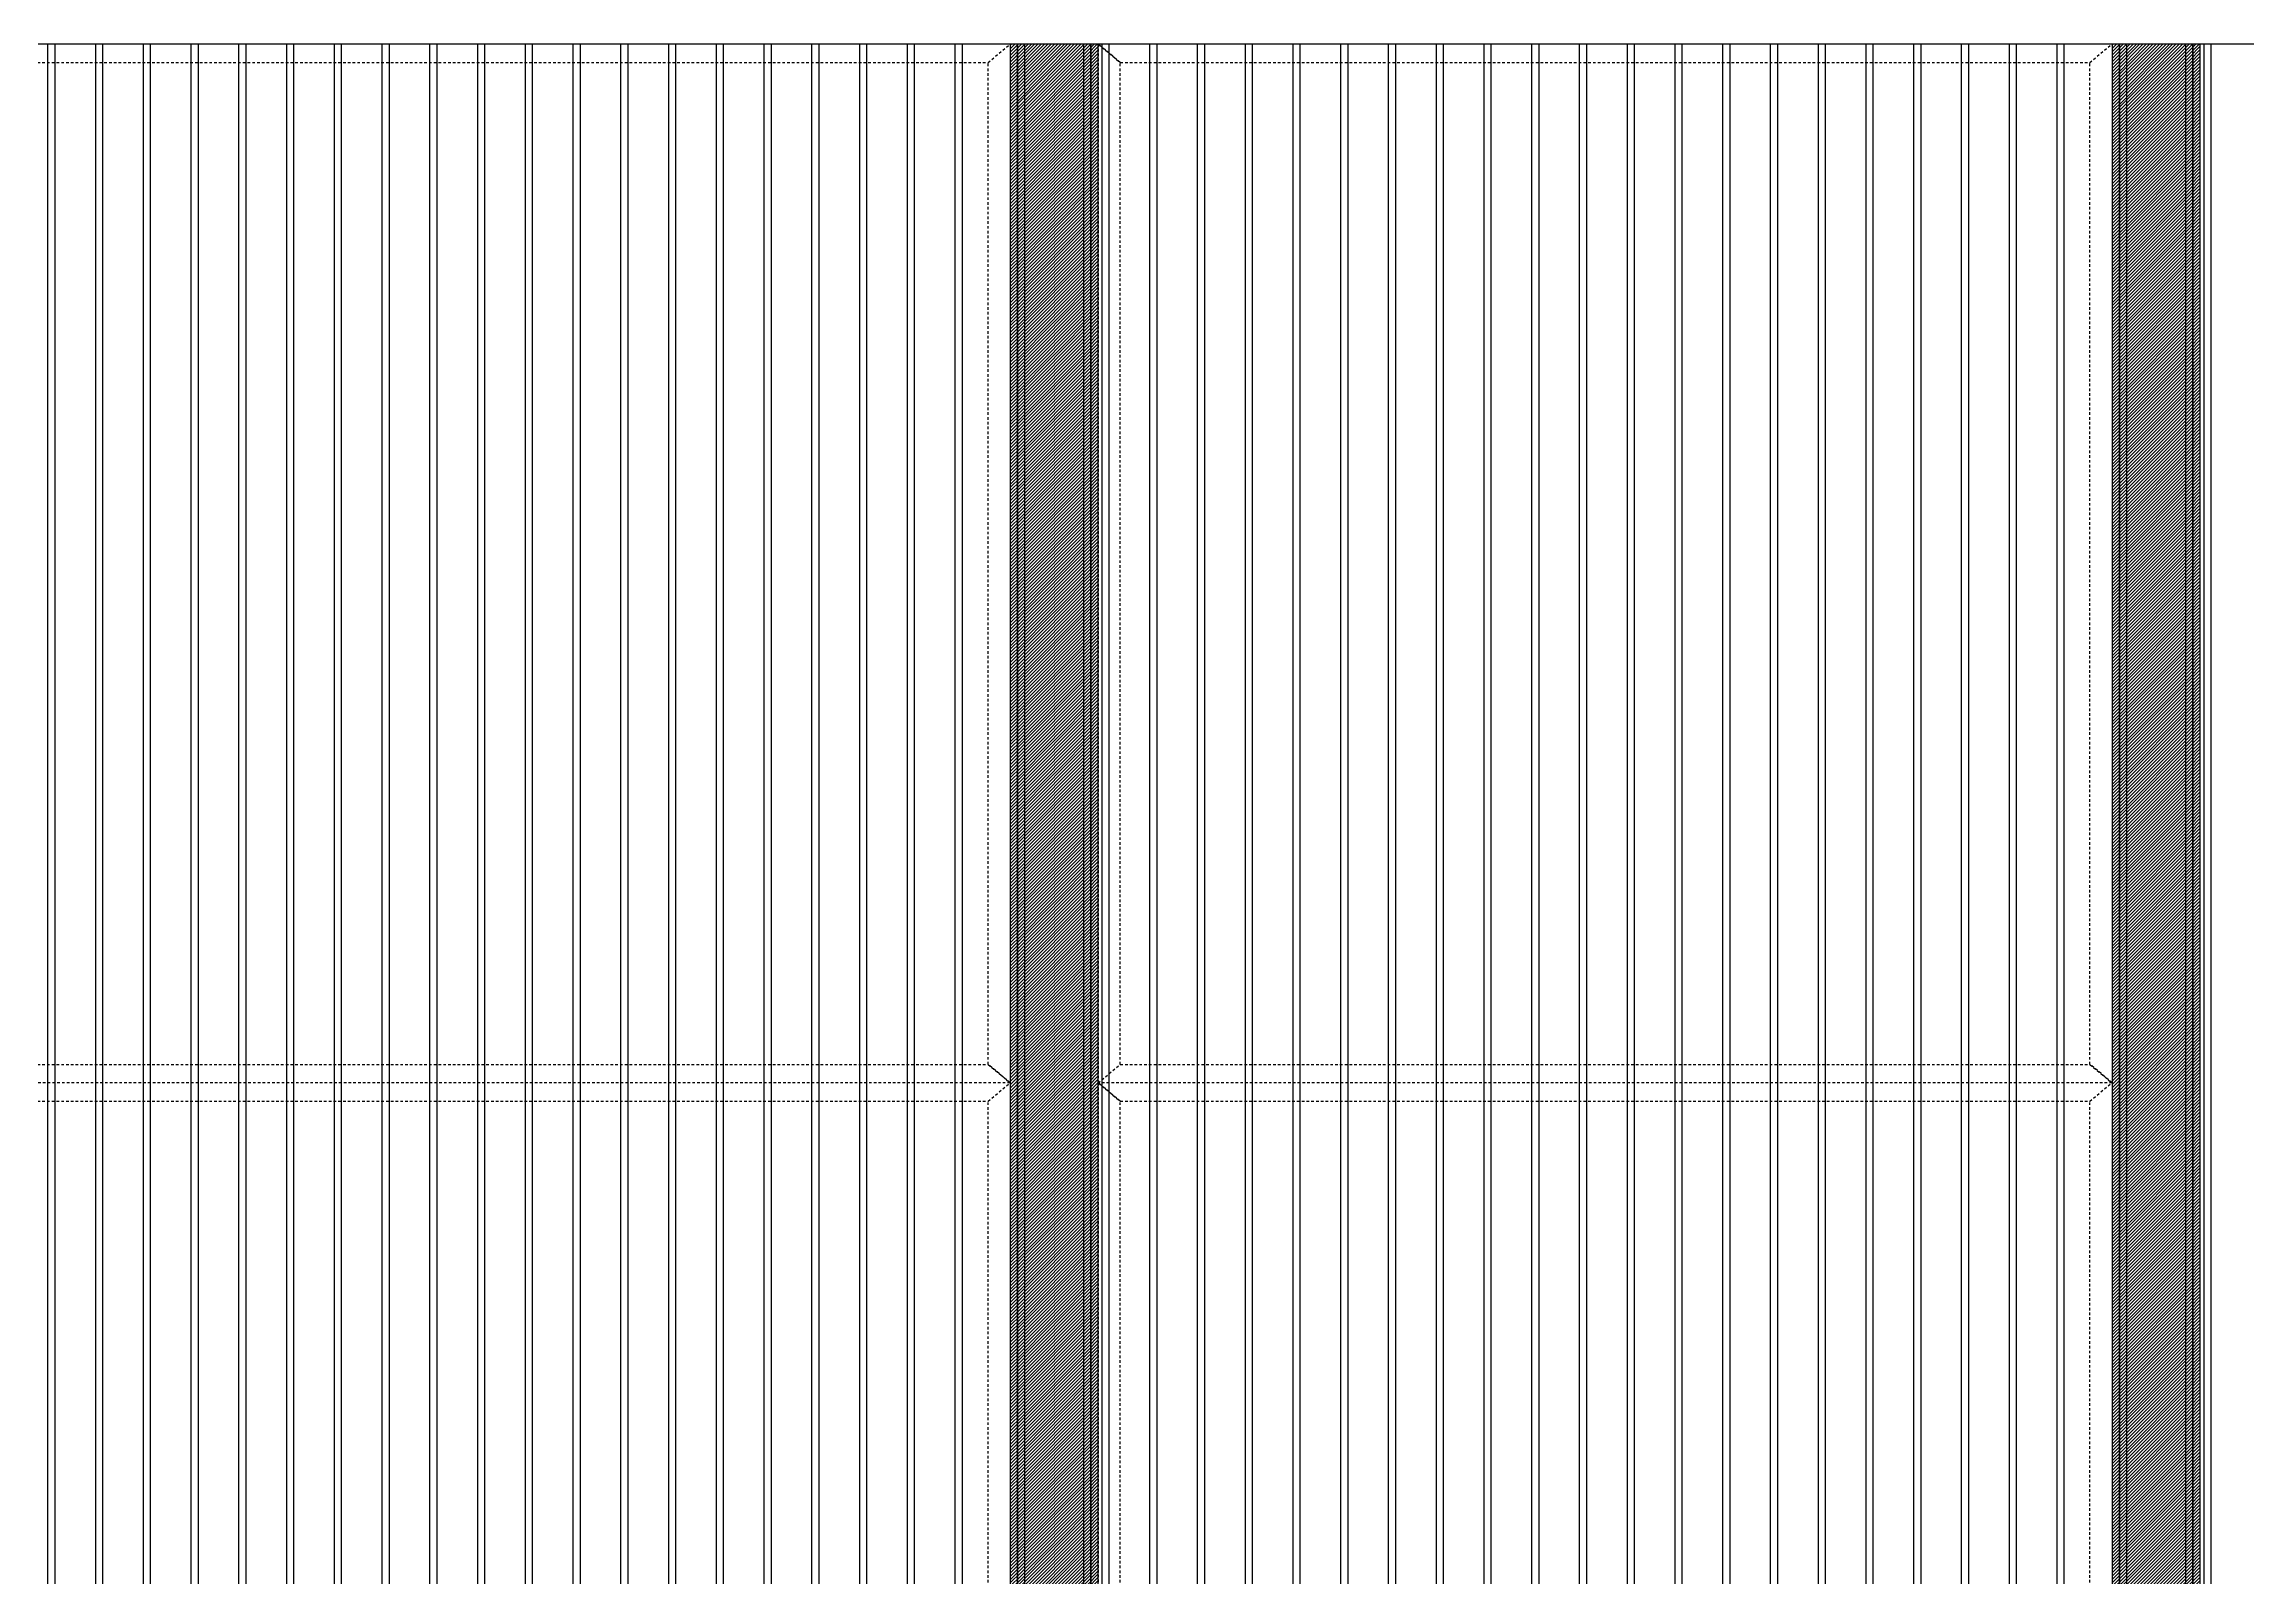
# Model space of a CAD drawing. Header units: millimetres. Extents: x 652937 to 1670132, y 1473552 to 2851037.
# Drawn here: x 824586 to 827586, y 1524853 to 1526940 of the extents above; entities that cross this region are included whole.
import ezdxf
from ezdxf.xclip import XClip

# ---------------------------------------------------------------- set-up
doc = ezdxf.new("R2010")
doc.units = ezdxf.units.MM
doc.header["$XCLIPFRAME"] = 0
for name, pattern in [('TA_GL_005.00000', [13.75, 5, -1.25, 1.25, -1.25, 5]), ('TA_HL_001.00000', [6.5, 3.55, -2.95]), ('XKITLINE00', [0]), ('XKITLINE02', [4, 2, -2])]:
    doc.linetypes.add(name, pattern=pattern)
doc.layers.get('Defpoints').update_dxf_attribs({"color": 255})
doc.layers.add('000 - 0_HIDE_OBJ_FRAMING_DEF_SUB', color=1, linetype='Continuous', plot=False)
for name, color, linetype in [('000 - 0_SYM_DWG_GRIDLINE_MAIN_COLOR_251', 251, 'Continuous'), ('010 - ASPG_EXTR_MAIN_COLOR_2', 2, 'Continuous'), ('010 - ASPG_EXTR_WIPEOUT_', 250, 'Continuous'), ('010 - ASPG_FRAMING_MAIN_COLOR_1', 3, 'Continuous'), ('010 - ASPG_FRAMING_SUB_COLOR_2', 1, 'Continuous'), ('010 - ASPG_FRAMING_SUB_COLOR_3', 251, 'Continuous'), ('S-DIM', 7, 'Continuous')]:
    doc.layers.add(name, color=color, linetype=linetype)
doc.layers.add('000_AREA_ASPG_AREA_HATCH_', color=7, linetype='Continuous', true_color=0xff8700, plot=False)
doc.layers.add('000_AREA_ASPG_AREA_MAIN_COLOR_1', color=7, linetype='Continuous', true_color=0xff8700, plot=False)
for name, color, linetype, lineweight in [('A-230-M_FLOOR', 2, 'Continuous', 25), ('Bolt', 7, 'Continuous', 0), ('Part', 2, 'Continuous', 0)]:
    doc.layers.add(name, color=color, linetype=linetype, lineweight=lineweight)
doc.styles.add('Arial', font='arial.ttf')
doc.styles.add('TA', font='', dxfattribs={"height": 4.5})
doc.styles.get('TA').set_extended_font_data('Cordia New')
doc.dimstyles.new('Dim 40 - Cen', dxfattribs={"dimscale": 0.04, "dimtxt": 3, "dimasz": 1, "dimexe": 0, "dimexo": 1, "dimgap": 1.5, "dimtad": 1, "dimdec": 0, "dimlfac": 1000, "dimzin": 1, "dimdsep": 46, "dimtxsty": 'Arial', "dimblk": 'CEN1', "dimcen": 0.09, "dimclrd": 1, "dimclre": 49, "dimclrt": 3, "dimadec": 0, "dimazin": 0, "dimtfac": 1, "dimtdec": 0, "dimtix": 1, "dimtofl": 0, "dimtmove": 2, "dimatfit": 3, "dimfxl": 1, "dimtfill": 1, "dimtolj": 1, "dimtzin": 0, "dimarcsym": 1})

# ---------------------------------------------------------------- blocks, each defined once
blk = doc.blocks.new('*U6164')
at = {"layer": '000 - 0_SYM_DWG_GRIDLINE_MAIN_COLOR_251', "linetype": 'ByBlock', "ltscale": 5}
blk.add_line((200, 0), (-30071, 0), dxfattribs=at)
at = {"style": 'TA', "flags": 1}
blk.add_attdef('LOCATION', (6, -6), '', height=4.5, rotation=270, dxfattribs=at)
blk = doc.blocks.new('W-1-PP18-ST_ENT3_REV02_20260413-044638_PP18_ENT3_ELE2-DIMS-2')
at = {"color": 6, "linetype": 'TA_GL_005.00000', "rotation": 180}
blk.add_blockref('*U6164', (-7244, 114420), dxfattribs=at)
blk = doc.blocks.new('GM_Louver Grill Vertical Z1 - Z Profile-V141-ENT 3 ELE-4 Sheet')
at = {"layer": '000 - 0_HIDE_OBJ_FRAMING_DEF_SUB'}
blk.add_line((187463.5, 105550), (187463.5, 114870), dxfattribs=at)
blk = doc.blocks.new('E4')
at = {"layer": '000 - 0_HIDE_OBJ_FRAMING_DEF_SUB'}
for points in [[(-1560166.2, 114870), (-1561666.2, 114870), (-1561666.2, 105550), (-1560166.2, 105550)], [(-1560166.2, 114870), (-1558666.2, 114870), (-1558666.2, 105550), (-1560166.2, 105550)], [(-1557166.2, 114870), (-1558666.2, 114870), (-1558666.2, 105550), (-1557166.2, 105550)], [(-1561616.2, 114820), (-1560216.2, 114820), (-1560216.2, 105600), (-1561616.2, 105600)], [(-1560116.2, 114820), (-1558716.2, 114820), (-1558716.2, 105600), (-1560116.2, 105600)], [(-1557216.2, 114820), (-1558616.2, 114820), (-1558616.2, 105600), (-1557216.2, 105600)]]:
    blk.add_lwpolyline(points, close=True, dxfattribs=at)
at = {"layer": '000 - 0_HIDE_OBJ_FRAMING_DEF_SUB', "color": 8}
for p in [(-1748929.7, 0), (-1748854.7, 0), (-1748779.7, 0), (-1748704.7, 0), (-1748629.7, 0), (-1748554.7, 0), (-1748479.7, 0), (-1748404.7, 0), (-1748329.7, 0), (-1748254.7, 0), (-1748179.7, 0), (-1748104.7, 0), (-1748029.7, 0), (-1747954.7, 0), (-1747879.7, 0), (-1747804.7, 0), (-1747729.7, 0), (-1747504.7, 0), (-1747429.7, 0), (-1747354.7, 0), (-1747279.7, 0), (-1747204.7, 0), (-1747129.7, 0), (-1747054.7, 0), (-1746979.7, 0), (-1746904.7, 0), (-1746829.7, 0), (-1746754.7, 0), (-1746679.7, 0), (-1746604.7, 0), (-1746529.7, 0), (-1746454.7, 0), (-1746379.7, 0), (-1746304.7, 0), (-1746229.7, 0), (-1746004.7, 0)]:
    blk.add_blockref('GM_Louver Grill Vertical Z1 - Z Profile-V141-ENT 3 ELE-4 Sheet', p, dxfattribs=at)
blk = doc.blocks.new('*A3534110')
at = {"layer": 'Part', "linetype": 'XKITLINE00', "lineweight": 0}
for p, q in [((616.947209, 162.330227), (616.947209, 162.430227)), ((616.947209, 162.430227), (619.147209, 162.430227)), ((619.147209, 162.330227), (616.947209, 162.330227)), ((619.147209, 162.330227), (619.147209, 162.430227)), ((619.147209, 162.430227), (619.147211, 162.430227)), ((619.147211, 162.330227), (619.147209, 162.330227))]:
    blk.add_line(p, q, dxfattribs=at)
at = {"layer": 'Part', "linetype": 'XKITLINE02', "lineweight": 0}
for p, q in [((616.947211, 162.330227), (616.947211, 162.430227)), ((619.147209, 162.430227), (619.147211, 162.430227)), ((619.147209, 162.330227), (619.147211, 162.330227)), ((619.147211, 162.330227), (619.147211, 162.430227))]:
    blk.add_line(p, q, dxfattribs=at)
blk = doc.blocks.new('*A3535111')
at = {"layer": 'Part', "linetype": 'XKITLINE00', "lineweight": 0}
for p, q in [((618.077209, 162.330227), (618.077209, 162.230227)), ((618.677209, 162.280227), (618.677209, 162.330227)), ((618.677209, 162.280227), (618.127209, 162.280227)), ((618.127209, 162.280227), (618.127209, 162.230227))]:
    blk.add_line(p, q, dxfattribs=at)
at = {"layer": 'Part', "linetype": 'XKITLINE02', "lineweight": 0}
for p, q in [((618.077209, 162.330227), (618.67721, 162.330227)), ((618.67721, 162.330227), (618.67721, 162.280227)), ((618.07721, 161.730227), (618.077209, 162.230227)), ((618.127209, 162.230227), (618.12721, 161.730227)), ((618.077209, 161.730227), (618.12721, 161.730227))]:
    blk.add_line(p, q, dxfattribs=at)
blk = doc.blocks.new('*A3537113')
at = {"layer": 'Bolt', "linetype": 'XKITLINE02', "lineweight": 0}
for p, q in [((618.20641, 162.030227), (617.77721, 162.030227)), ((618.07721, 162.100227), (618.01721, 162.100227)), ((618.12721, 162.200227), (618.07721, 162.200227)), ((618.07721, 161.960227), (618.01721, 161.960227)), ((618.12721, 161.860227), (618.07721, 161.860227))]:
    blk.add_line(p, q, dxfattribs=at)
blk = doc.blocks.new('*A3538114')
at = {"layer": 'Bolt'}
for points in [[(617.217, 162.43), (617.217, 162.33), (617.077, 162.33), (617.077, 162.43)], [(619.017, 162.43), (619.017, 162.33), (618.877, 162.33), (618.877, 162.43)]]:
    blk.add_hatch(color=256, dxfattribs=at).paths.add_polyline_path(points, flags=17)
at = {"layer": 'Bolt', "linetype": 'XKITLINE00', "lineweight": 0}
for p, q in [((617.077, 162.33), (617.077, 162.43)), ((617.147, 162.33), (617.147, 162.43)), ((617.217, 162.33), (617.217, 162.43)), ((618.877, 162.33), (618.877, 162.43)), ((618.947, 162.33), (618.947, 162.43)), ((619.017, 162.33), (619.017, 162.43))]:
    blk.add_line(p, q, dxfattribs=at)
blk = doc.blocks.new('*A3536112')
at = {"layer": 'Part', "linetype": 'XKITLINE00', "lineweight": 0}
for p, q in [((616.747209, 162.630227), (616.947209, 162.430227)), ((619.177209, 162.430227), (619.347209, 162.630227)), ((616.947209, 162.430227), (619.177211, 162.430227))]:
    blk.add_line(p, q, dxfattribs=at)
at = {"layer": 'Part', "linetype": 'XKITLINE02', "lineweight": 0}
for p, q in [((616.747209, 162.630227), (619.347211, 162.630227)), ((616.947211, 162.430227), (616.747211, 162.630227)), ((619.177211, 162.430227), (619.347211, 162.630227))]:
    blk.add_line(p, q, dxfattribs=at)
blk = doc.blocks.new('*A40394563')
at = {"layer": 'Part', "linetype": 'XKITLINE00', "lineweight": 0}
for p, q in [((24.106897, -71.975099), (24.106897, -71.825099)), ((24.106897, -71.825099), (24.136897, -71.825099)), ((24.136897, -71.975099), (24.136897, -71.825099)), ((24.137017, -72.325099), (24.137017, -71.825099)), ((24.106987, -72.325099), (24.106897, -71.975099)), ((24.106897, -71.975099), (24.136897, -71.975099)), ((24.136897, -71.975099), (24.136987, -72.325099)), ((24.107017, -72.325099), (24.106987, -72.325099)), ((24.106987, -72.325099), (24.137017, -72.325099))]:
    blk.add_line(p, q, dxfattribs=at)
at = {"layer": 'Part', "linetype": 'XKITLINE02', "lineweight": 0}
for p, q in [((24.106897, -71.825099), (24.107017, -71.825099)), ((24.107017, -71.825099), (24.107017, -72.325099)), ((24.136897, -71.825099), (24.137017, -71.825099)), ((24.137017, -71.825099), (24.136897, -71.825099))]:
    blk.add_line(p, q, dxfattribs=at)
blk = doc.blocks.new('*A40584582')
at = {"layer": 'Part', "linetype": 'XKITLINE00', "lineweight": 0}
for p, q in [((22.496884, -71.470099), (35.997054, -71.470099)), ((22.496884, -71.470099), (22.496884, -71.795099)), ((35.99706, -71.470099), (35.997054, -71.470099)), ((35.997054, -71.470099), (35.997054, -71.795099)), ((35.997144, -71.470099), (35.997139, -71.470099)), ((35.997139, -71.470099), (35.997139, -71.765099)), ((22.496884, -71.795099), (35.997054, -71.795099)), ((35.997144, -71.765099), (35.997144, -71.795099))]:
    blk.add_line(p, q, dxfattribs=at)
at = {"layer": 'Part', "linetype": 'XKITLINE02', "lineweight": 0}
for p, q in [((22.496889, -71.765099), (22.496889, -71.470099)), ((22.496968, -71.765099), (22.496968, -71.470099)), ((22.496974, -71.795099), (22.496974, -71.470099)), ((35.997054, -71.470099), (35.997144, -71.470099)), ((35.99706, -71.765099), (35.99706, -71.470099)), ((35.997144, -71.470099), (35.997144, -71.765099)), ((22.496889, -71.765099), (35.997139, -71.765099)), ((35.997054, -71.795099), (35.997144, -71.795099)), ((35.997054, -71.795099), (35.997144, -71.795099)), ((35.997139, -71.765099), (35.99706, -71.765099))]:
    blk.add_line(p, q, dxfattribs=at)
blk = doc.blocks.new('*A40664590')
at = {"layer": 'Bolt'}
for points in [[(24.007, -71.765), (24.007, -71.795), (23.937, -71.795), (23.937, -71.765)], [(24.007, -71.795), (24.007, -71.825), (23.937, -71.825), (23.937, -71.795)], [(24.307, -71.765), (24.307, -71.795), (24.237, -71.795), (24.237, -71.765)], [(24.307, -71.795), (24.307, -71.825), (24.237, -71.825), (24.237, -71.795)]]:
    blk.add_hatch(color=256, dxfattribs=at).paths.add_polyline_path(points, flags=17)
at = {"layer": 'Bolt', "linetype": 'XKITLINE00', "lineweight": 0}
for p, q in [((23.972, -71.865), (23.972, -71.65)), ((24.272, -71.865), (24.272, -71.65)), ((23.937, -71.795), (23.937, -71.765)), ((23.937, -71.825), (23.937, -71.795)), ((24.007, -71.795), (24.007, -71.765)), ((24.007, -71.825), (24.007, -71.795)), ((24.237, -71.795), (24.237, -71.765)), ((24.237, -71.825), (24.237, -71.795)), ((24.307, -71.795), (24.307, -71.765)), ((24.307, -71.825), (24.307, -71.795))]:
    blk.add_line(p, q, dxfattribs=at)
blk = doc.blocks.new('*A40724596')
at = {"layer": 'Part', "linetype": 'XKITLINE00', "lineweight": 0}
for p, q in [((23.871897, -71.825099), (23.871897, -71.795099)), ((24.372017, -71.825099), (23.871897, -71.825099)), ((24.371897, -71.825099), (24.371897, -71.795099)), ((24.372017, -71.825099), (24.371897, -71.825099)), ((24.372017, -71.795099), (24.372017, -71.825099))]:
    blk.add_line(p, q, dxfattribs=at)
at = {"layer": 'Part', "linetype": 'XKITLINE02', "lineweight": 0}
for p, q in [((24.372017, -71.795099), (23.871897, -71.795099)), ((23.872017, -71.825099), (23.872017, -71.795099)), ((24.371897, -71.795099), (24.372017, -71.795099))]:
    blk.add_line(p, q, dxfattribs=at)
blk = doc.blocks.new('*A40734597')
at = {"layer": 'Bolt'}
for points in [[(34.257, -71.765), (34.257, -71.795), (34.187, -71.795), (34.187, -71.765)], [(34.257, -71.795), (34.257, -71.825), (34.187, -71.825), (34.187, -71.795)], [(34.557, -71.765), (34.557, -71.795), (34.487, -71.795), (34.487, -71.765)], [(34.557, -71.795), (34.557, -71.825), (34.487, -71.825), (34.487, -71.795)]]:
    blk.add_hatch(color=256, dxfattribs=at).paths.add_polyline_path(points, flags=17)
at = {"layer": 'Bolt', "linetype": 'XKITLINE00', "lineweight": 0}
for p, q in [((34.222, -71.865), (34.222, -71.65)), ((34.522, -71.865), (34.522, -71.65)), ((34.187, -71.795), (34.187, -71.765)), ((34.187, -71.825), (34.187, -71.795)), ((34.257, -71.795), (34.257, -71.765)), ((34.257, -71.825), (34.257, -71.795)), ((34.487, -71.795), (34.487, -71.765)), ((34.487, -71.825), (34.487, -71.795)), ((34.557, -71.795), (34.557, -71.765)), ((34.557, -71.825), (34.557, -71.795))]:
    blk.add_line(p, q, dxfattribs=at)
blk = doc.blocks.new('*A40794603')
at = {"layer": 'Part', "linetype": 'XKITLINE00', "lineweight": 0}
for p, q in [((34.121897, -71.825099), (34.121897, -71.795099)), ((34.622017, -71.825099), (34.121897, -71.825099)), ((34.621897, -71.825099), (34.621897, -71.795099)), ((34.622017, -71.825099), (34.621897, -71.825099)), ((34.622017, -71.795099), (34.622017, -71.825099))]:
    blk.add_line(p, q, dxfattribs=at)
at = {"layer": 'Part', "linetype": 'XKITLINE02', "lineweight": 0}
for p, q in [((34.622017, -71.795099), (34.121897, -71.795099)), ((34.122017, -71.825099), (34.122017, -71.795099)), ((34.621897, -71.795099), (34.622017, -71.795099))]:
    blk.add_line(p, q, dxfattribs=at)
blk = doc.blocks.new('*A45285052')
at = {"layer": 'Part', "linetype": 'XKITLINE00', "lineweight": 0}
for p, q in [((34.356897, -71.975099), (34.356897, -71.825099)), ((34.356897, -71.825099), (34.386897, -71.825099)), ((34.386897, -71.975099), (34.386897, -71.825099)), ((34.387017, -72.325099), (34.387017, -71.825099)), ((34.356987, -72.325099), (34.356897, -71.975099)), ((34.356897, -71.975099), (34.386897, -71.975099)), ((34.386897, -71.975099), (34.386987, -72.325099)), ((34.357017, -72.325099), (34.356987, -72.325099)), ((34.356987, -72.325099), (34.387017, -72.325099))]:
    blk.add_line(p, q, dxfattribs=at)
at = {"layer": 'Part', "linetype": 'XKITLINE02', "lineweight": 0}
for p, q in [((34.356897, -71.825099), (34.357017, -71.825099)), ((34.357017, -71.825099), (34.357017, -72.325099)), ((34.386897, -71.825099), (34.387017, -71.825099)), ((34.387017, -71.825099), (34.386897, -71.825099))]:
    blk.add_line(p, q, dxfattribs=at)
blk = doc.blocks.new('W-1-PP18-ST_ENT3_REV02_20260413-214324_PP18_ENT3_SE_ELE4-1')
at = {"layer": 'A-230-M_FLOOR', "color": 4, "lineweight": 9}
for points in [[(1915, 102450), (1915, 114420), (2165, 114420), (2165, 102450)], [(4915, 103500), (4915, 114420), (5165, 114420), (5165, 103500)]]:
    blk.add_lwpolyline(points, dxfattribs=at)
at = {"layer": 'Part', "linetype": 'XKITLINE00', "lineweight": 0}
for p, q in [((-3835, 114420), (8200, 114420)), ((2165, 113820), (4915, 113820))]:
    blk.add_line(p, q, dxfattribs=at)
at = {"layer": 'Part', "linetype": 'XKITLINE02', "lineweight": 0}
for p, q in [((2462, 113780), (2462, 110735)), ((2462, 113780), (2462, 110735)), ((2468, 113780), (2468, 110735)), ((2468, 113780), (2468, 110735)), ((2515, 113780), (2515, 113780)), ((2515, 113780), (2515, 113780)), ((4612, 113780), (4612, 110735)), ((4612, 113780), (4612, 110735)), ((4618, 113780), (4618, 110735)), ((4618, 113780), (4618, 110735)), ((4665, 113780), (4665, 113780)), ((4665, 113780), (4665, 113780))]:
    blk.add_line(p, q, dxfattribs=at)
at = {"layer": 'Part', "linetype": 'XKITLINE00', "lineweight": 0}
for points in [[(2515, 110735), (2515, 113780), (2415, 113780), (2415, 110735)], [(4665, 110735), (4665, 113780), (4565, 113780), (4565, 110735)]]:
    blk.add_lwpolyline(points, close=True, dxfattribs=at)
blk.add_blockref('E4', (1563456.2, 0))
at = {"lineweight": 0}
for name, p, xscale, yscale, zscale in [('*A3536112', (-59341.2, 97557), 100, 100, 100), ('*A3536112', (-57191.2, 97557), 100, 100, 100), ('*A3534110', (-59339.7, 97557), 100, 100, 100), ('*A3538114', (-59339.7, 97557), 100, 100, 100), ('*A3535111', (-59339.7, 97557), 100, 100, 100), ('*A3534110', (-57189.7, 97557), 100, 100, 100), ('*A3538114', (-57189.7, 97557), 100, 100, 100), ('*A3535111', (-57189.7, 97557), 100, 100, 100), ('*A3537113', (-59339.7, 97557), 100, 100, 100), ('*A3537113', (-57189.7, 97557), 100, 100, 100), ('*A40584582', (-2309.4, 127339), 200, 200, 200), ('*A40724596', (-2359.4, 127339), 200, 200, 200), ('*A40664590', (-2359.4, 127339), 200, 200, 200), ('*A40794603', (-2259.4, 127339), 200, 200, 200), ('*A40734597', (-2259.4, 127339), 200, 200, 200), ('*A40394563', (-2359.4, 127339), 200, 200, 200), ('*A45285052', (-2259.4, 127339), 200, 200, 200)]:
    blk.add_blockref(name, p, dxfattribs=dict(at, xscale=xscale, yscale=yscale, zscale=zscale))
blk = doc.blocks.new('*A40674591')
at = {"layer": 'Part', "linetype": 'XKITLINE00', "lineweight": 0}
for p, q in [((23.572017, -67.770099), (23.572017, -67.720099)), ((23.572017, -67.720099), (24.672017, -67.720099)), ((23.572017, -67.770099), (24.672127, -67.770099)), ((24.672017, -67.770099), (24.672017, -67.720099)), ((24.672127, -67.770099), (24.672127, -67.720099))]:
    blk.add_line(p, q, dxfattribs=at)
at = {"layer": 'Part', "linetype": 'XKITLINE02', "lineweight": 0}
for p, q in [((23.572127, -67.770099), (23.572127, -67.720099)), ((24.672127, -67.720099), (24.672017, -67.720099)), ((24.672017, -67.720099), (24.672127, -67.720099))]:
    blk.add_line(p, q, dxfattribs=at)
blk = doc.blocks.new('*A40684592')
at = {"layer": 'Part', "linetype": 'XKITLINE00', "lineweight": 0}
for p, q in [((24.137042, -67.770099), (24.137042, -67.820099)), ((24.162042, -67.795099), (24.162042, -67.820099)), ((24.162042, -67.795099), (24.437042, -67.795099)), ((24.162102, -67.795099), (24.162102, -67.820099)), ((24.437042, -67.795099), (24.437042, -67.770099)), ((24.437102, -67.795099), (24.437102, -67.770099))]:
    blk.add_line(p, q, dxfattribs=at)
at = {"layer": 'Part', "linetype": 'XKITLINE02', "lineweight": 0}
for p, q in [((24.137042, -67.770099), (24.437102, -67.770099)), ((24.137102, -68.070099), (24.137102, -67.770099)), ((24.437102, -67.795099), (24.437042, -67.795099)), ((24.437042, -67.795099), (24.437102, -67.795099)), ((24.137042, -67.820099), (24.137042, -68.070099)), ((24.162042, -67.820099), (24.162042, -68.070099)), ((24.162102, -67.820099), (24.162102, -68.070099)), ((24.137042, -68.070099), (24.162102, -68.070099))]:
    blk.add_line(p, q, dxfattribs=at)
blk = doc.blocks.new('*A40694593')
at = {"layer": 'Part', "linetype": 'XKITLINE00', "lineweight": 0}
for p, q in [((23.471997, -67.620099), (23.572017, -67.720099)), ((24.771997, -67.620099), (24.672017, -67.720099)), ((24.672127, -67.720099), (24.772147, -67.620099)), ((23.572017, -67.720099), (24.672017, -67.720099))]:
    blk.add_line(p, q, dxfattribs=at)
at = {"layer": 'Part', "linetype": 'XKITLINE02', "lineweight": 0}
for p, q in [((23.472147, -67.620099), (23.471997, -67.620099)), ((23.471997, -67.620099), (24.772147, -67.620099)), ((23.572127, -67.720099), (23.472147, -67.620099)), ((24.672017, -67.720099), (24.672127, -67.720099)), ((24.672017, -67.720099), (24.672127, -67.720099))]:
    blk.add_line(p, q, dxfattribs=at)
blk = doc.blocks.new('*A40704594')
at = {"layer": 'Bolt', "linetype": 'XKITLINE02', "lineweight": 0}
for p, q in [((24.067472, -67.945099), (24.282072, -67.945099)), ((24.107065, -67.910099), (24.137065, -67.910099)), ((24.137053, -67.910099), (24.162053, -67.910099)), ((24.107079, -67.980099), (24.137079, -67.980099)), ((24.137092, -67.980099), (24.162092, -67.980099))]:
    blk.add_line(p, q, dxfattribs=at)
blk = doc.blocks.new('*A40714595')
at = {"layer": 'Bolt'}
for points in [[(23.687, -67.77), (23.687, -67.72), (23.757, -67.72), (23.757, -67.77)], [(24.487, -67.77), (24.487, -67.72), (24.557, -67.72), (24.557, -67.77)]]:
    blk.add_hatch(color=256, dxfattribs=at).paths.add_polyline_path(points, flags=17)
at = {"layer": 'Bolt', "linetype": 'XKITLINE00', "lineweight": 0}
for p, q in [((23.687, -67.72), (23.687, -67.77)), ((23.722, -67.72), (23.722, -67.77)), ((23.757, -67.72), (23.757, -67.77)), ((24.487, -67.72), (24.487, -67.77)), ((24.522, -67.72), (24.522, -67.77)), ((24.557, -67.72), (24.557, -67.77))]:
    blk.add_line(p, q, dxfattribs=at)
blk = doc.blocks.new('*A40744598')
at = {"layer": 'Part', "linetype": 'XKITLINE00', "lineweight": 0}
for p, q in [((33.822017, -67.770099), (33.822017, -67.720099)), ((33.822017, -67.720099), (34.922017, -67.720099)), ((33.822017, -67.770099), (34.922127, -67.770099)), ((34.922017, -67.770099), (34.922017, -67.720099)), ((34.922127, -67.770099), (34.922127, -67.720099))]:
    blk.add_line(p, q, dxfattribs=at)
at = {"layer": 'Part', "linetype": 'XKITLINE02', "lineweight": 0}
for p, q in [((33.822127, -67.770099), (33.822127, -67.720099)), ((34.922127, -67.720099), (34.922017, -67.720099)), ((34.922017, -67.720099), (34.922127, -67.720099))]:
    blk.add_line(p, q, dxfattribs=at)
blk = doc.blocks.new('*A40754599')
at = {"layer": 'Part', "linetype": 'XKITLINE00', "lineweight": 0}
for p, q in [((34.387042, -67.770099), (34.387042, -67.820099)), ((34.412042, -67.795099), (34.412042, -67.820099)), ((34.412042, -67.795099), (34.687042, -67.795099)), ((34.412102, -67.795099), (34.412102, -67.820099)), ((34.687042, -67.795099), (34.687042, -67.770099)), ((34.687102, -67.795099), (34.687102, -67.770099))]:
    blk.add_line(p, q, dxfattribs=at)
at = {"layer": 'Part', "linetype": 'XKITLINE02', "lineweight": 0}
for p, q in [((34.387042, -67.770099), (34.687102, -67.770099)), ((34.387102, -68.070099), (34.387102, -67.770099)), ((34.687102, -67.795099), (34.687042, -67.795099)), ((34.687042, -67.795099), (34.687102, -67.795099)), ((34.387042, -67.820099), (34.387042, -68.070099)), ((34.412042, -67.820099), (34.412042, -68.070099)), ((34.412102, -67.820099), (34.412102, -68.070099)), ((34.387042, -68.070099), (34.412102, -68.070099))]:
    blk.add_line(p, q, dxfattribs=at)
blk = doc.blocks.new('*A40764600')
at = {"layer": 'Part', "linetype": 'XKITLINE00', "lineweight": 0}
for p, q in [((33.721997, -67.620099), (33.822017, -67.720099)), ((35.021997, -67.620099), (34.922017, -67.720099)), ((34.922127, -67.720099), (35.022147, -67.620099)), ((33.822017, -67.720099), (34.922017, -67.720099))]:
    blk.add_line(p, q, dxfattribs=at)
at = {"layer": 'Part', "linetype": 'XKITLINE02', "lineweight": 0}
for p, q in [((33.722147, -67.620099), (33.721997, -67.620099)), ((33.721997, -67.620099), (35.022147, -67.620099)), ((33.822127, -67.720099), (33.722147, -67.620099)), ((34.922017, -67.720099), (34.922127, -67.720099)), ((34.922017, -67.720099), (34.922127, -67.720099))]:
    blk.add_line(p, q, dxfattribs=at)
blk = doc.blocks.new('*A40774601')
at = {"layer": 'Bolt', "linetype": 'XKITLINE02', "lineweight": 0}
for p, q in [((34.317472, -67.945099), (34.532072, -67.945099)), ((34.357065, -67.910099), (34.387065, -67.910099)), ((34.387053, -67.910099), (34.412053, -67.910099)), ((34.357079, -67.980099), (34.387079, -67.980099)), ((34.387092, -67.980099), (34.412092, -67.980099))]:
    blk.add_line(p, q, dxfattribs=at)
blk = doc.blocks.new('*A40784602')
at = {"layer": 'Bolt'}
for points in [[(33.937, -67.77), (33.937, -67.72), (34.007, -67.72), (34.007, -67.77)], [(34.737, -67.77), (34.737, -67.72), (34.807, -67.72), (34.807, -67.77)]]:
    blk.add_hatch(color=256, dxfattribs=at).paths.add_polyline_path(points, flags=17)
at = {"layer": 'Bolt', "linetype": 'XKITLINE00', "lineweight": 0}
for p, q in [((33.937, -67.72), (33.937, -67.77)), ((33.972, -67.72), (33.972, -67.77)), ((34.007, -67.72), (34.007, -67.77)), ((34.737, -67.72), (34.737, -67.77)), ((34.772, -67.72), (34.772, -67.77)), ((34.807, -67.72), (34.807, -67.77))]:
    blk.add_line(p, q, dxfattribs=at)
blk = doc.blocks.new('*A44785002')
at = {"layer": 'Part', "linetype": 'XKITLINE00', "lineweight": 0}
for p, q in [((-7.628107, -64.620099), (44.365166, -64.620099)), ((-7.628107, -67.620099), (44.365166, -67.620099))]:
    blk.add_line(p, q, dxfattribs=at)
blk = doc.blocks.new('*A45245048')
at = {"layer": 'Part', "linetype": 'XKITLINE00', "lineweight": 0}
for p, q in [((21.121892, -83.220099), (21.121892, -64.620099)), ((21.121892, -64.620099), (22.371892, -64.620099)), ((22.371892, -83.220099), (22.371892, -64.620099)), ((22.372293, -67.620099), (22.372293, -83.220099)), ((22.371892, -83.220099), (21.121892, -83.220099))]:
    blk.add_line(p, q, dxfattribs=at)
at = {"layer": 'Part', "linetype": 'XKITLINE02', "lineweight": 0}
for p, q in [((21.122293, -83.220099), (21.122293, -64.620099)), ((22.371892, -64.620099), (22.372293, -64.620099)), ((22.371892, -64.620099), (22.372293, -64.620099)), ((22.372293, -64.620099), (22.372293, -67.620099)), ((22.372293, -83.220099), (22.371892, -83.220099)), ((22.371892, -83.220099), (22.372293, -83.220099))]:
    blk.add_line(p, q, dxfattribs=at)
blk = doc.blocks.new('*A45265050')
at = {"layer": 'Part', "linetype": 'XKITLINE00', "lineweight": 0}
for p, q in [((23.872022, -67.820099), (23.87203, -67.820099)), ((23.872022, -67.820099), (23.872022, -71.470099)), ((23.872022, -67.820099), (24.37203, -67.820099)), ((24.372022, -67.820099), (24.372022, -71.470099)), ((24.372114, -67.820099), (24.372114, -71.470099)), ((24.372122, -67.820099), (24.372114, -67.820099)), ((23.872022, -71.825099), (23.872022, -78.970099)), ((24.372022, -71.795099), (24.372022, -78.970099)), ((24.372114, -71.795099), (24.372114, -78.970099)), ((23.872022, -79.325099), (23.872022, -83.020099)), ((24.372022, -79.295099), (24.372022, -83.020099)), ((24.372114, -79.295099), (24.372114, -83.020099)), ((23.872022, -83.020099), (23.87203, -83.020099)), ((23.872022, -83.020099), (24.37203, -83.020099)), ((24.372114, -83.020099), (24.372122, -83.020099))]:
    blk.add_line(p, q, dxfattribs=at)
at = {"layer": 'Part', "linetype": 'XKITLINE02', "lineweight": 0}
for p, q in [((23.87203, -67.820099), (23.87203, -83.020099)), ((23.872114, -83.020099), (23.872114, -67.820099)), ((23.872114, -67.820099), (23.872122, -67.820099)), ((23.872122, -67.820099), (23.872122, -83.020099)), ((24.10703, -67.820099), (24.10703, -83.020099)), ((24.107114, -67.820099), (24.107114, -83.020099)), ((24.13703, -67.820099), (24.13703, -83.020099)), ((24.137114, -67.820099), (24.137114, -83.020099)), ((24.37203, -67.820099), (24.37203, -83.020099)), ((24.37203, -67.820099), (24.372114, -67.820099)), ((24.37203, -67.820099), (24.372122, -67.820099)), ((24.372122, -83.020099), (24.372122, -67.820099)), ((23.872022, -71.470099), (23.872022, -71.825099)), ((24.372022, -71.470099), (24.372022, -71.795099)), ((24.372114, -71.470099), (24.372114, -71.795099)), ((23.872022, -78.970099), (23.872022, -79.325099)), ((24.372022, -78.970099), (24.372022, -79.295099)), ((24.372114, -78.970099), (24.372114, -79.295099)), ((23.872122, -83.020099), (23.872114, -83.020099)), ((24.37203, -83.020099), (24.372114, -83.020099)), ((24.37203, -83.020099), (24.372122, -83.020099))]:
    blk.add_line(p, q, dxfattribs=at)
blk = doc.blocks.new('*A45275051')
at = {"layer": 'Part', "linetype": 'XKITLINE00', "lineweight": 0}
for p, q in [((34.122022, -67.820099), (34.12203, -67.820099)), ((34.122022, -67.820099), (34.122022, -71.470099)), ((34.122022, -67.820099), (34.62203, -67.820099)), ((34.622022, -67.820099), (34.622022, -71.470099)), ((34.622114, -67.820099), (34.622114, -71.470099)), ((34.622122, -67.820099), (34.622114, -67.820099)), ((34.122022, -71.825099), (34.122022, -78.970099)), ((34.622022, -71.795099), (34.622022, -78.970099)), ((34.622114, -71.795099), (34.622114, -78.970099)), ((34.122022, -79.325099), (34.122022, -83.020099)), ((34.622022, -79.295099), (34.622022, -83.020099)), ((34.622114, -79.295099), (34.622114, -83.020099)), ((34.122022, -83.020099), (34.12203, -83.020099)), ((34.122022, -83.020099), (34.62203, -83.020099)), ((34.622114, -83.020099), (34.622122, -83.020099))]:
    blk.add_line(p, q, dxfattribs=at)
at = {"layer": 'Part', "linetype": 'XKITLINE02', "lineweight": 0}
for p, q in [((34.12203, -67.820099), (34.12203, -83.020099)), ((34.122114, -83.020099), (34.122114, -67.820099)), ((34.122114, -67.820099), (34.122122, -67.820099)), ((34.122122, -67.820099), (34.122122, -83.020099)), ((34.35703, -67.820099), (34.35703, -83.020099)), ((34.357114, -67.820099), (34.357114, -83.020099)), ((34.38703, -67.820099), (34.38703, -83.020099)), ((34.387114, -67.820099), (34.387114, -83.020099)), ((34.62203, -67.820099), (34.62203, -83.020099)), ((34.62203, -67.820099), (34.622114, -67.820099)), ((34.62203, -67.820099), (34.622122, -67.820099)), ((34.622122, -83.020099), (34.622122, -67.820099)), ((34.122022, -71.470099), (34.122022, -71.825099)), ((34.622022, -71.470099), (34.622022, -71.795099)), ((34.622114, -71.470099), (34.622114, -71.795099)), ((34.122022, -78.970099), (34.122022, -79.325099)), ((34.622022, -78.970099), (34.622022, -79.295099)), ((34.622114, -78.970099), (34.622114, -79.295099)), ((34.122122, -83.020099), (34.122114, -83.020099)), ((34.62203, -83.020099), (34.622114, -83.020099)), ((34.62203, -83.020099), (34.622122, -83.020099))]:
    blk.add_line(p, q, dxfattribs=at)
blk = doc.blocks.new('CEN1')
at = {"color": 1}
for p, q in [((1.5, 0), (-1.5, 0)), ((0, 1.5), (0, -1.5))]:
    blk.add_line(p, q, dxfattribs=at)
at = {"color": 3}
blk.add_circle((0, 0), 0.75, dxfattribs=at)
blk = doc.blocks.new('*D6707')
at = {"layer": 'Defpoints', "color": 0, "transparency": 16777216}
for p in [(1915.1, 114094.7), (1565, 114045.6), (1915.1, 114045.6)]:
    blk.add_point(p, dxfattribs=at)
at = {"layer": 'S-DIM', "color": 49, "lineweight": -2, "transparency": 16777216}
for p, q in [((1565, 114045.7), (1565, 114094.7)), ((1915.1, 114045.7), (1915.1, 114094.7))]:
    blk.add_line(p, q, dxfattribs=at)
at = {"layer": 'S-DIM', "color": 1, "lineweight": -2, "transparency": 16777216}
blk.add_line((1565.1, 114094.7), (1915, 114094.7), dxfattribs=at)
at = {"layer": 'S-DIM', "color": 1, "lineweight": -2, "transparency": 16777216, "xscale": 0.04, "yscale": 0.04, "zscale": 0.04, "rotation": 180}
blk.add_blockref('CEN1', (1565, 114094.7), dxfattribs=at)
at = {"layer": 'S-DIM', "color": 1, "lineweight": -2, "transparency": 16777216, "xscale": 0.04, "yscale": 0.04, "zscale": 0.04}
blk.add_blockref('CEN1', (1915.1, 114094.7), dxfattribs=at)
at = {"layer": 'S-DIM', "color": 3, "transparency": 16777216, "insert": (1740.1, 114094.8), "char_height": 0.12, "attachment_point": 5, "style": 'Arial', "bg_fill": 3, "box_fill_scale": 1.1, "bg_fill_color": 256, "bg_fill_true_color": 13158600, "bg_fill_transparency": 0}
blk.add_mtext('\\A1;350059', dxfattribs=at)
blk = doc.blocks.new('*D6710')
at = {"layer": 'Defpoints', "color": 0, "transparency": 16777216}
for p in [(2515, 114099.3), (2165.1, 114048), (2515, 114048)]:
    blk.add_point(p, dxfattribs=at)
at = {"layer": 'S-DIM', "color": 49, "lineweight": -2, "transparency": 16777216}
for p, q in [((2165.1, 114048), (2165.1, 114099.3)), ((2515, 114048), (2515, 114099.3))]:
    blk.add_line(p, q, dxfattribs=at)
at = {"layer": 'S-DIM', "color": 1, "lineweight": -2, "transparency": 16777216}
blk.add_line((2165.1, 114099.3), (2515, 114099.3), dxfattribs=at)
at = {"layer": 'S-DIM', "color": 1, "lineweight": -2, "transparency": 16777216, "xscale": 0.04, "yscale": 0.04, "zscale": 0.04, "rotation": 180}
blk.add_blockref('CEN1', (2165.1, 114099.3), dxfattribs=at)
at = {"layer": 'S-DIM', "color": 1, "lineweight": -2, "transparency": 16777216, "xscale": 0.04, "yscale": 0.04, "zscale": 0.04}
blk.add_blockref('CEN1', (2515, 114099.3), dxfattribs=at)
at = {"layer": 'S-DIM', "color": 3, "transparency": 16777216, "insert": (2340.1, 114099.5), "char_height": 0.12, "attachment_point": 5, "style": 'Arial', "bg_fill": 3, "box_fill_scale": 1.1, "bg_fill_color": 256, "bg_fill_true_color": 13158600, "bg_fill_transparency": 0}
blk.add_mtext('\\A1;349945', dxfattribs=at)
blk = doc.blocks.new('*D6708')
at = {"layer": 'Defpoints', "color": 0, "transparency": 16777216}
for p in [(4915.1, 114125.9), (4565, 114043.4), (4915.1, 114043.4)]:
    blk.add_point(p, dxfattribs=at)
at = {"layer": 'S-DIM', "color": 49, "lineweight": -2, "transparency": 16777216}
for p, q in [((4565, 114043.4), (4565, 114125.9)), ((4915.1, 114043.4), (4915.1, 114125.9))]:
    blk.add_line(p, q, dxfattribs=at)
at = {"layer": 'S-DIM', "color": 1, "lineweight": -2, "transparency": 16777216}
blk.add_line((4565.1, 114125.9), (4915, 114125.9), dxfattribs=at)
at = {"layer": 'S-DIM', "color": 1, "lineweight": -2, "transparency": 16777216, "xscale": 0.04, "yscale": 0.04, "zscale": 0.04, "rotation": 180}
blk.add_blockref('CEN1', (4565, 114125.9), dxfattribs=at)
at = {"layer": 'S-DIM', "color": 1, "lineweight": -2, "transparency": 16777216, "xscale": 0.04, "yscale": 0.04, "zscale": 0.04}
blk.add_blockref('CEN1', (4915.1, 114125.9), dxfattribs=at)
at = {"layer": 'S-DIM', "color": 3, "transparency": 16777216, "insert": (4740.1, 114126), "char_height": 0.12, "attachment_point": 5, "style": 'Arial', "bg_fill": 3, "box_fill_scale": 1.1, "bg_fill_color": 256, "bg_fill_true_color": 13158600, "bg_fill_transparency": 0}
blk.add_mtext('\\A1;350055', dxfattribs=at)
blk = doc.blocks.new('*U6719')
blk.add_wipeout([(50, 0), (1664, 0), (1664, 8482), (50, 8482)]).dxf.layer = '010 - ASPG_EXTR_WIPEOUT_'
at = {"layer": '010 - ASPG_FRAMING_SUB_COLOR_2'}
blk.add_lwpolyline([(50, 0), (1664, 0), (1664, 8482), (50, 8482)], close=True, dxfattribs=at)
blk.add_wipeout([(-50, 0), (50, 0), (50, 8482), (-50, 8482)]).dxf.layer = '010 - ASPG_EXTR_WIPEOUT_'
at = {"layer": '010 - ASPG_EXTR_MAIN_COLOR_2'}
blk.add_lwpolyline([(64.8, 0), (75, 0), (75, 8482), (64.8, 8482)], close=True, dxfattribs=at)
at = {"layer": '010 - ASPG_FRAMING_MAIN_COLOR_1'}
for points in [[(-50, 0), (-40, 0), (-40, 8482), (-50, 8482)], [(40, 0), (50, 0), (50, 8482), (40, 8482)]]:
    blk.add_lwpolyline(points, close=True, dxfattribs=at)
at = {"layer": '010 - ASPG_FRAMING_SUB_COLOR_2'}
blk.add_lwpolyline([(-50, 0), (50, 0), (50, 8482), (-50, 8482)], close=True, dxfattribs=at)
blk = doc.blocks.new('*U6720')
blk.add_wipeout([(50, 0), (1450, 0), (1450, 8482), (50, 8482)]).dxf.layer = '010 - ASPG_EXTR_WIPEOUT_'
at = {"layer": '010 - ASPG_EXTR_MAIN_COLOR_2'}
for points in [[(129.8, 0), (140, 0), (140, 8482), (129.8, 8482)], [(194.8, 0), (205, 0), (205, 8482), (194.8, 8482)], [(259.8, 0), (270, 0), (270, 8482), (259.8, 8482)], [(324.8, 0), (335, 0), (335, 8482), (324.8, 8482)], [(389.8, 0), (400, 0), (400, 8482), (389.8, 8482)], [(454.8, 0), (465, 0), (465, 8482), (454.8, 8482)], [(519.8, 0), (530, 0), (530, 8482), (519.8, 8482)], [(584.8, 0), (595, 0), (595, 8482), (584.8, 8482)], [(649.8, 0), (660, 0), (660, 8482), (649.8, 8482)], [(714.8, 0), (725, 0), (725, 8482), (714.8, 8482)], [(779.8, 0), (790, 0), (790, 8482), (779.8, 8482)], [(844.8, 0), (855, 0), (855, 8482), (844.8, 8482)], [(909.8, 0), (920, 0), (920, 8482), (909.8, 8482)], [(974.8, 0), (985, 0), (985, 8482), (974.8, 8482)], [(1039.8, 0), (1050, 0), (1050, 8482), (1039.8, 8482)], [(1104.8, 0), (1115, 0), (1115, 8482), (1104.8, 8482)], [(1169.8, 0), (1180, 0), (1180, 8482), (1169.8, 8482)], [(1234.8, 0), (1245, 0), (1245, 8482), (1234.8, 8482)], [(1299.8, 0), (1310, 0), (1310, 8482), (1299.8, 8482)], [(1364.8, 0), (1375, 0), (1375, 8482), (1364.8, 8482)]]:
    blk.add_lwpolyline(points, close=True, dxfattribs=at)
at = {"layer": '010 - ASPG_FRAMING_SUB_COLOR_2'}
blk.add_lwpolyline([(50, 0), (1450, 0), (1450, 8482), (50, 8482)], close=True, dxfattribs=at)
for points in [[(-50, 0), (50, 0), (50, 8482), (-50, 8482)], [(1450, 0), (1550, 0), (1550, 8482), (1450, 8482)]]:
    blk.add_wipeout(points).dxf.layer = '010 - ASPG_EXTR_WIPEOUT_'
at = {"layer": '010 - ASPG_EXTR_MAIN_COLOR_2'}
blk.add_lwpolyline([(64.8, 0), (75, 0), (75, 8482), (64.8, 8482)], close=True, dxfattribs=at)
at = {"layer": '010 - ASPG_FRAMING_MAIN_COLOR_1'}
for points in [[(-50, 0), (-40, 0), (-40, 8482), (-50, 8482)], [(40, 0), (50, 0), (50, 8482), (40, 8482)], [(1450, 0), (1460, 0), (1460, 8482), (1450, 8482)], [(1540, 0), (1550, 0), (1550, 8482), (1540, 8482)]]:
    blk.add_lwpolyline(points, close=True, dxfattribs=at)
at = {"layer": '010 - ASPG_FRAMING_SUB_COLOR_2'}
for points in [[(-50, 0), (50, 0), (50, 8482), (-50, 8482)], [(1450, 0), (1550, 0), (1550, 8482), (1450, 8482)]]:
    blk.add_lwpolyline(points, close=True, dxfattribs=at)
blk = doc.blocks.new('*U8802')
at = {"layer": '010 - ASPG_FRAMING_SUB_COLOR_3', "linetype": 'ByBlock'}
for points in [[(0, 0), (0, 1380), (25, 1350), (25, 30), (0, 0)], [(1413.7, 1380), (0, 1380), (25, 1350), (1388.7, 1350)], [(1413.7, 0), (1413.7, 1380), (1388.7, 1350), (1388.7, 30), (1413.7, 0)], [(25, 30), (1388.7, 30), (1413.7, 0), (0, 0), (25, 30)]]:
    blk.add_lwpolyline(points, close=True, dxfattribs=at)
blk = doc.blocks.new('*U8821')
at = {"layer": '000_AREA_ASPG_AREA_HATCH_', "transparency": 33554539}
h = blk.add_hatch(dxfattribs=at)
h.set_pattern_fill('ANSI31', color=256)
h.set_pattern_definition([(45, (-24.4354, 8456.1105), (-2.245064, 2.245064), [])])
h.paths.add_polyline_path([(-60, 0), (60, 0), (60, 8482), (-60, 8482)])
at = {"layer": '000_AREA_ASPG_AREA_MAIN_COLOR_1'}
blk.add_lwpolyline([(-60, 0), (60, 0), (60, 8482), (-60, 8482)], close=True, dxfattribs=at)
blk = doc.blocks.new('W-1-PP18-ST_ENT3_REV02_20260413-214457_PP18_ENT3_SE_ELE4-2')
at = {"lineweight": 0, "xscale": 200, "yscale": 200, "zscale": 200}
for name in ['*A44785002', '*A45245048', '*A40694593', '*A40674591', '*A40714595', '*A40764600', '*A40744598', '*A40784602', '*A45265050', '*A40704594', '*A40684592', '*A45275051', '*A40774601', '*A40754599', '*A40584582', '*A40664590', '*A40734597', '*A40724596', '*A40794603', '*A40394563', '*A45285052']:
    blk.add_blockref(name, (-2309.3778, 127344.0198), dxfattribs=at)
at = {"layer": 'S-DIM', "color": 4}
for base, p1, p2, picture, middle in [((4915.0806, 114125.855), (4565.0256, 114043.3504), (4915.0806, 114043.3504), '*D6708', (4740.0531, 114125.9763)), ((1915.0808, 114094.6777), (1565.0214, 114045.622), (1915.0808, 114045.622), '*D6707', (1740.0511, 114094.799)), ((2515.0256, 114099.3497), (2165.0808, 114047.958), (2515.0256, 114047.958), '*D6710', (2340.0532, 114099.471))]:
    dim = blk.add_linear_dim(base=base, p1=p1, p2=p2, dimstyle='Dim 40 - Cen', dxfattribs=at)
    dim.commit()
    dim.dimension.update_dxf_attribs({"geometry": picture, "text_midpoint": middle})

msp = doc.modelspace()

# ---------------------------------------------------------------- block references
at = {"color": 6}
msp.add_blockref('W-1-PP18-ST_ENT3_REV02_20260413-044638_PP18_ENT3_ELE2-DIMS-2', (822670.5264, 1412070.4203), dxfattribs=at)

# ---------------------------------------------------------------- next in the draw order: block references
ref = msp.add_blockref('W-1-PP18-ST_ENT3_REV02_20260413-214324_PP18_ENT3_SE_ELE4-1', (822670.5264, 1412070.4203), dxfattribs=at)
XClip(ref).set_block_clipping_path([(-8921.6742467015, 100922), (26429.9241350386, 117178.2602934372)])

# ---------------------------------------------------------------- next in the draw order: block references
ref = msp.add_blockref('W-1-PP18-ST_ENT3_REV02_20260413-214457_PP18_ENT3_SE_ELE4-2', (822670.5264, 1412070.4203), dxfattribs=at)
XClip(ref).set_block_clipping_path([(-8921.6742467015, 100922), (26429.9241350386, 117178.2602934372)])

# ---------------------------------------------------------------- next in the draw order: block references
msp.add_blockref('*U6719', (827460.5264, 1518458.4203))

# ---------------------------------------------------------------- next in the draw order: block references
msp.add_blockref('*U6720', (825960.5264, 1518458.4203))

# ---------------------------------------------------------------- next in the draw order: block references
for name, p in [('*U6720', (824460.5264, 1518458.4203)), ('*U8821', (827460.5264, 1518458.4203))]:
    msp.add_blockref(name, p)

# ---------------------------------------------------------------- next in the draw order: block references
at = {"linetype": 'TA_HL_001.00000', "rotation": 90}
for p in [(825900.5264, 1525526.7537), (827400.5264, 1525526.7537), (825900.5264, 1524113.087), (827400.5264, 1524113.087)]:
    msp.add_blockref('*U8802', p, dxfattribs=at)
msp.add_blockref('*U8821', (825960.5264, 1518458.4203))

doc.saveas('drawing.dxf')
